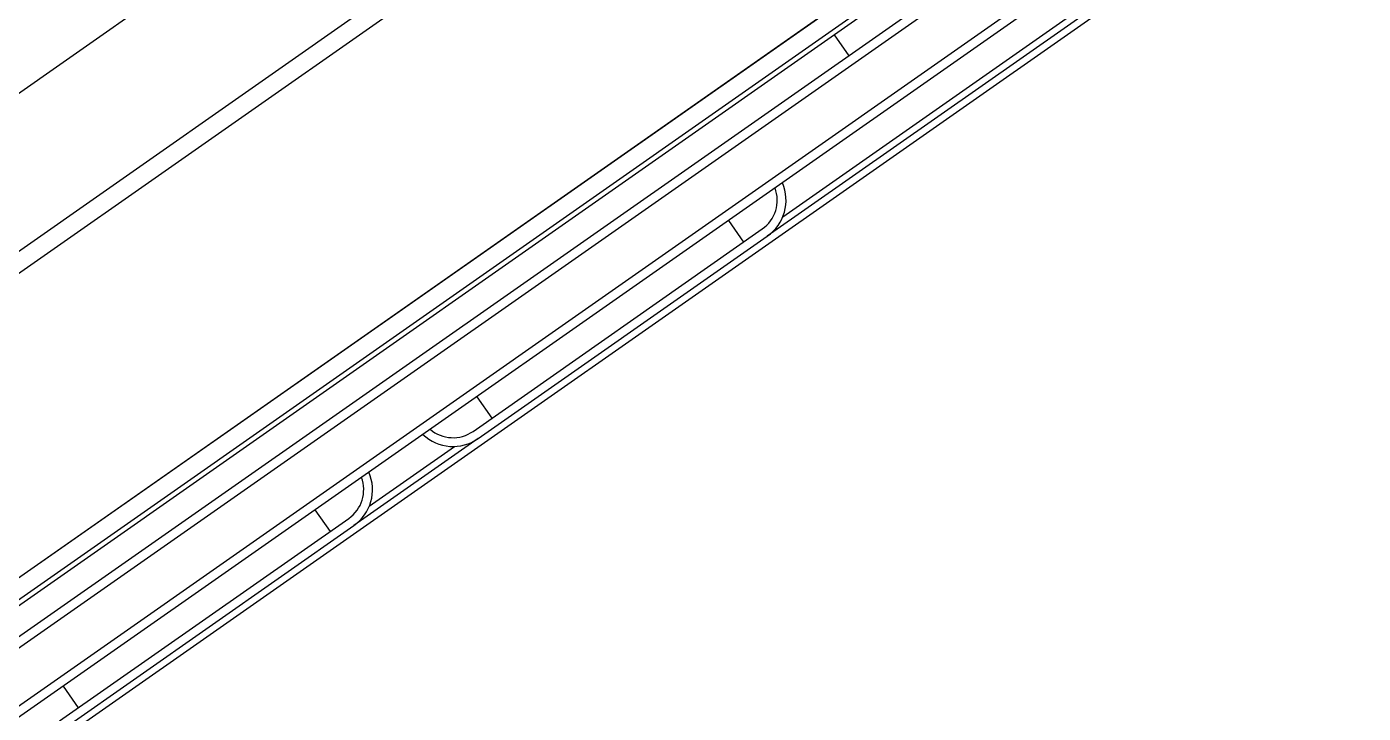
# Model space of a CAD drawing. Header units: millimetres. Extents: x 152904052 to 153933663, y 538271515 to 539240469.
# Drawn here: x 153466568.1 to 153466872.6, y 538579167.3 to 538579323.7 of the extents above; entities that cross this region are included whole.
import ezdxf

# ---------------------------------------------------------------- set-up
doc = ezdxf.new("R2010")
doc.units = ezdxf.units.MM
doc.layers.add('POWR', color=5, linetype='Continuous')

msp = doc.modelspace()

# ---------------------------------------------------------------- linework, layer by layer
at = {"layer": 'POWR', "color": 7}
for p, q in [((153465045.39, 538578202.63), (153467742.04, 538580090.84)), ((153465095.17, 538578168.15), (153467757.42, 538580032.27)), ((153465097.52, 538578164.79), (153467759.77, 538580028.91)), ((153467753.08, 538580022.77), (153466454.73, 538579113.65)), ((153466462.75, 538579236.09), (153466794.5, 538579468.39)), ((153467006.81, 538579465.06), (153466736.82, 538579276.01)), ((153465045.39, 538578202.63), (153466840.97, 538579459.91)), ((153465045.39, 538578202.63), (153466840.97, 538579459.91)), ((153465963.36, 538578850.4), (153466819.37, 538579449.79)), ((153465095.17, 538578168.15), (153466856.35, 538579401.34)), ((153465095.17, 538578168.15), (153466856.35, 538579401.34)), ((153466881.94, 538579403.14), (153465985.79, 538578775.65)), ((153466878.96, 538579403.62), (153465986.36, 538578778.62)), ((153465097.52, 538578164.79), (153466858.7, 538579397.98)), ((153465097.52, 538578164.79), (153466858.7, 538579397.98)), ((153466888.14, 538579394.3), (153465991.98, 538578766.8)), ((153466887.62, 538579391.37), (153465994.91, 538578766.29)), ((153466897.3, 538579386.43), (153465996.24, 538578755.5)), ((153466740.34, 538579280.43), (153466894.16, 538579388.14)), ((153466752.08, 538579321.86), (153466755.41, 538579317.11)), ((153466727.97, 538579279.58), (153466731.41, 538579274.67)), ((153466669.81, 538579231.53), (153466735.67, 538579277.65)), ((153466670.96, 538579229.9), (153466736.82, 538579276.01)), ((153466670.63, 538579239.43), (153466674.07, 538579234.52)), ((153466670.96, 538579229.9), (153466642.61, 538579210.05)), ((153466646.14, 538579214.47), (153466665.59, 538579228.09)), ((153466633.76, 538579213.62), (153466637.21, 538579208.71)), ((153466575.61, 538579165.57), (153466641.47, 538579211.69)), ((153466576.75, 538579163.93), (153466642.61, 538579210.05)), ((153466576.42, 538579173.47), (153466579.87, 538579168.56))]:
    msp.add_line(p, q, dxfattribs=at)
for centre, radius, start, end in [((153466731.08, 538579284.2), 10, 305, 23.463), ((153466731.08, 538579284.2), 8, 305, 20.5225), ((153466665.22, 538579238.09), 10, 226.537, 305), ((153466665.22, 538579238.09), 8, 229.4775, 305), ((153466636.88, 538579218.24), 10, 305, 23.463), ((153466636.88, 538579218.24), 8, 305, 20.5225)]:
    msp.add_arc(centre, radius, start, end, dxfattribs=at)

doc.saveas('drawing.dxf')
